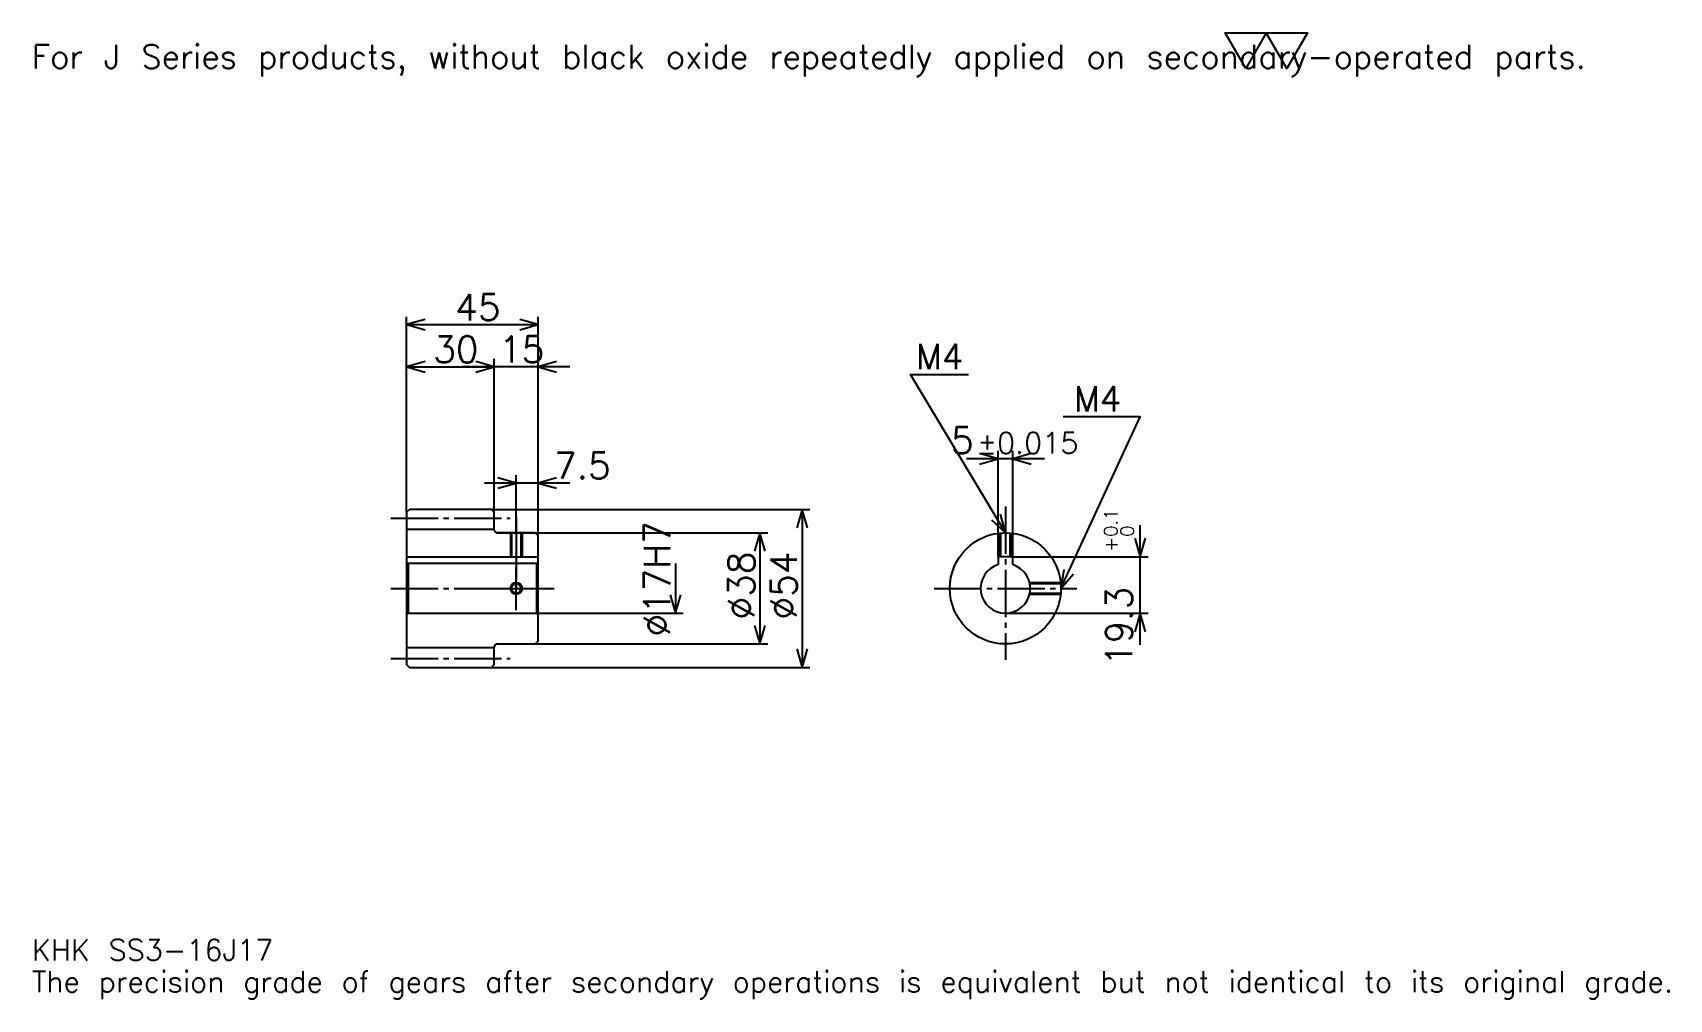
# Model space of a CAD drawing. Extents: x 18 to 578, y 7 to 337.
import ezdxf

# ---------------------------------------------------------------- set-up
doc = ezdxf.new("R2010")
doc.units = 0
doc.linetypes.add('DASHDOT', pattern=[21.652174, 16.23913, -1.804348, 1.804348, -1.804348])
doc.layers.get('0').update_dxf_attribs({"linetype": 'CONTINUOUS'})
doc.layers.add('DASHDOT', color=6, linetype='DASHDOT')
doc.styles.add('KANJI', font='TXT', dxfattribs={"bigfont": 'BIGFONT'})

msp = doc.modelspace()

# ---------------------------------------------------------------- linework, layer by layer
at = {"color": 5}
for p, q in [((146.152161, 174.054352), (146.152161, 239.913055)), ((146.152161, 237.206528), (191.152161, 237.206528)), ((191.152161, 174.054352), (191.152161, 239.913055)), ((176.152161, 174.054352), (176.152161, 225.478271)), ((146.152161, 222.771744), (176.152161, 222.771744)), ((201.978241, 222.771744), (165.32608, 222.771744)), ((364.217377, 191.315216), (337.565216, 191.315216)), ((348.391296, 157.854355), (348.391296, 194.021744)), ((353.391296, 157.854355), (353.391296, 194.021744)), ((183.652161, 174.054352), (183.652161, 185.782608)), ((201.978241, 183.076096), (172.82608, 183.076096)), ((146.152161, 173.054352), (146.152161, 174.054352)), ((175.152161, 174.054352), (191.152161, 174.054352)), ((176.152161, 173.054352), (176.152161, 174.054352)), ((183.652161, 166.054352), (183.652161, 174.054352)), ((183.652161, 166.054352), (183.652161, 174.054352)), ((191.152161, 174.054352), (284.07608, 174.054352)), ((191.152161, 165.054352), (191.152161, 174.054352)), ((281.369568, 174.054352), (281.369568, 120.054352)), ((396.956512, 127.728264), (396.956512, 168.680435)), ((177.152161, 166.054352), (191.152161, 166.054352)), ((191.152161, 166.054352), (269.641296, 166.054352)), ((266.934753, 166.054352), (266.934753, 128.054352)), ((353.391296, 157.854355), (399.663025, 157.854355)), ((238.065201, 155.554352), (238.065201, 138.554352)), ((191.152161, 138.554352), (240.771729, 138.554352)), ((350.891296, 138.554352), (399.663025, 138.554352)), ((177.152161, 128.054352), (191.152161, 128.054352)), ((191.152161, 128.054352), (269.641296, 128.054352)), ((175.152161, 120.054352), (191.152161, 120.054352)), ((191.152161, 120.054352), (284.07608, 120.054352))]:
    msp.add_line(p, q, dxfattribs=at)
at = {"color": 4}
for p, q in [((146.152161, 167.304352), (176.152161, 167.304352)), ((146.152161, 157.854355), (191.152161, 157.854355)), ((146.652161, 155.554352), (146.652161, 138.554352)), ((190.652161, 155.554352), (191.152161, 156.054352)), ((190.652161, 138.554352), (191.152161, 138.054352)), ((146.152161, 126.804352), (176.152161, 126.804352))]:
    msp.add_line(p, q, dxfattribs=at)
at = {"color": 7}
msp.add_lwpolyline([(433.043488, 324.782623), (426.006531, 336.980011), (454.154358, 336.980011), (447.117401, 324.782623), (440.080444, 336.980011), (433.043488, 324.782623)], dxfattribs=at)
at = {"color": 5}
for points in [[(152.467377, 239.010864), (146.152161, 237.206528), (152.467377, 235.402191)], [(184.836945, 235.402191), (191.152161, 237.206528), (184.836945, 239.010864)], [(152.467377, 224.57608), (146.152161, 222.771744), (152.467377, 220.967407)], [(169.836945, 220.967407), (176.152161, 222.771744), (169.836945, 224.57608)], [(169.836945, 220.967407), (176.152161, 222.771744), (169.836945, 224.57608)], [(197.467377, 224.57608), (191.152161, 222.771744), (197.467377, 220.967407)], [(350.891296, 166.054352), (318.413025, 220.184784), (338.260864, 220.184784)], [(369.891296, 147.054352), (396.956512, 205.75), (370.613037, 205.75)], [(342.07608, 189.510864), (348.391296, 191.315216), (342.07608, 193.119568)], [(359.706512, 193.119568), (353.391296, 191.315216), (359.706512, 189.510864)], [(177.336945, 181.271744), (183.652161, 183.076096), (177.336945, 184.880432)], [(197.467377, 184.880432), (191.152161, 183.076096), (197.467377, 181.271744)], [(283.173889, 167.739136), (281.369568, 174.054352), (279.565186, 167.739136)], [(346.09491, 170.541275), (350.891296, 166.054352), (349.189362, 172.397934)], [(268.739105, 159.739136), (266.934753, 166.054352), (265.130432, 159.739136)], [(395.152161, 164.169571), (396.956512, 157.854355), (398.760864, 164.169571)], [(370.897156, 153.5448), (369.891296, 147.054352), (374.174255, 152.033691)], [(236.260864, 144.869568), (238.065201, 138.554352), (239.869537, 144.869568)], [(265.130432, 134.369568), (266.934753, 128.054352), (268.739105, 134.369568)], [(398.760864, 132.239136), (396.956512, 138.554352), (395.152161, 132.239136)], [(279.565186, 126.369568), (281.369568, 120.054352), (283.173889, 126.369568)]]:
    msp.add_lwpolyline(points, dxfattribs=at)
at = {"color": 4}
for points in [[(176.152161, 167.054352), (176.152161, 173.054352), (175.152161, 174.054352), (147.152161, 174.054352), (146.152161, 173.054352), (146.152161, 138.054352)], [(177.152161, 128.054352), (190.152161, 128.054352), (191.152161, 129.054352), (191.152161, 165.054352), (190.152161, 166.054352), (177.152161, 166.054352)], [(181.652161, 166.054352), (181.652161, 157.854355)], [(182.032166, 166.054352), (182.032166, 157.854355)], [(185.272156, 166.054352), (185.272156, 157.854355)], [(185.652161, 166.054352), (185.652161, 157.854355)], [(348.891296, 157.854355), (348.891296, 165.948792)], [(349.271301, 157.854355), (349.271301, 165.985168)], [(352.511292, 157.854355), (352.511292, 165.985168)], [(352.891296, 157.854355), (352.891296, 165.948792)], [(353.391296, 155.178391), (353.391296, 157.854355), (348.391296, 157.854355), (348.391296, 155.178391)], [(146.152161, 138.054352), (146.652161, 138.554352), (190.652161, 138.554352), (190.652161, 155.554352), (146.652161, 155.554352), (146.152161, 156.054352)], [(359.152649, 149.054352), (369.785736, 149.054352)], [(359.235474, 148.674347), (369.822113, 148.674347)], [(359.152649, 145.054352), (369.785736, 145.054352)], [(359.235474, 145.434357), (369.822113, 145.434357)], [(146.152161, 138.054352), (146.152161, 121.054352), (147.152161, 120.054352), (175.152161, 120.054352), (176.152161, 121.054352), (176.152161, 127.054352)]]:
    msp.add_lwpolyline(points, dxfattribs=at)
for centre, radius in [((350.891296, 147.054352), 19), ((183.652161, 147.054352), 1.62)]:
    msp.add_circle(centre, radius, dxfattribs=at)
at = {"color": 7}
msp.add_circle((183.652161, 147.054352), 2, dxfattribs=at)
at = {"color": 4}
for centre, radius, start, end in [((177.152161, 167.054352), 1, 180, 270), ((350.891296, 147.054352), 8.5, 107.10463483, 72.89536517), ((177.152161, 127.054352), 1, 90, 180)]:
    msp.add_arc(centre, radius, start, end, dxfattribs=at)
at = {"layer": 'DASHDOT', "color": 7}
for p, q in [((350.891296, 175.076096), (350.891296, 122.641312)), ((140.73912, 171.054352), (181.565201, 171.054352)), ((183.652161, 166.054352), (183.652161, 147.054352)), ((140.73912, 147.054352), (196.565201, 147.054352)), ((326.478241, 147.054352), (375.304321, 147.054352)), ((140.73912, 123.054352), (181.565201, 123.054352))]:
    msp.add_line(p, q, dxfattribs=at)
for points in [[(183.652161, 171.467392), (183.652161, 152.441315)], [(183.652161, 139.641312), (183.652161, 154.467392)], [(176.23912, 147.054352), (191.065201, 147.054352)]]:
    msp.add_lwpolyline(points, dxfattribs=at)

# ---------------------------------------------------------------- texts
at = {"color": 7, "style": 'KANJI'}
for s, height, p in [('For J Series products, without black oxide repeatedly applied on secondary-operated parts.', 8.119565, (18.043478, 324.782623)), ('45', 9.021739, (162.788025, 238.650009)), ('30', 9.021739, (155.288025, 224.215225)), ('15', 9.021739, (177.788025, 224.215225)), ('M4', 8.66087, (320.217377, 221.989136)), ('M4', 8.66087, (374.221741, 207.554352)), ('5', 9.021739, (332.268646, 193.119568)), ('%%p0.015', 7.217391, (341.199036, 193.119568)), ('7.5', 9.021739, (196.565201, 184.519562)), ('KHK SS3-16J17', 7.217391, (18.043478, 19.847826)), ('The precision grade of gears after secondary operations is equivalent but not identical to its original grade.', 7.217391, (18.043478, 9.021739))]:
    msp.add_text(s, height=height, dxfattribs=at).set_placement(p)
for s, height, p in [('%%c17H7', 9.021739, (236.260864, 130.589676)), ('0.1', 4.51087, (389.197815, 164.651978)), ('0', 4.51087, (394.79129, 164.651978)), ('+', 4.51087, (389.197815, 159.599792)), ('%%c38', 9.021739, (265.130432, 136.453812)), ('%%c54', 9.021739, (279.565186, 136.453812)), ('19.3', 9.021739, (394.25, 120.55014))]:
    msp.add_text(s, height=height, rotation=90, dxfattribs=at).set_placement(p)

doc.saveas('drawing.dxf')
